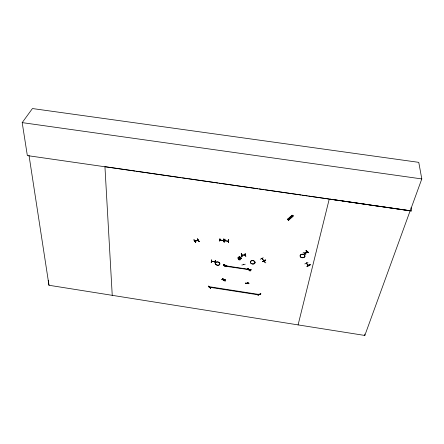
<?xml version="1.0" encoding="UTF-8"?>
<svg xmlns="http://www.w3.org/2000/svg" width="444" height="444" viewBox="0 0 444 444"><rect width="100%" height="100%" fill="white"/><g stroke="black" fill="none" stroke-linecap="round" stroke-linejoin="round"><path stroke-width="0.67" d="M225.397 265.212L225.069 265.601L225.069 265.223M240.287 257.67L239.96 257.82L239.954 257.437M245.221 264.208L241.836 265.035M306.149 252.708L305.633 252.647L305.955 252.841M198.224 240.398L194.933 241.286L195.216 240.837M249.078 269.813L249.323 269.575M197.874 240.21L198.157 240.265M310.178 264.685C307.942 266.838 304.279 267.099 310.195 264.713M307.992 262.487L304.812 263.925M306.105 250.527L308.669 252.664M308.402 265.284L308.536 265.595L308.33 265.107M308.436 265.051C309.168 266.899 305.827 263.12 306.687 263.153L306.704 263.464M308.63 265.506L306.465 263.203M307.492 251.826L304.645 253.724L307.487 251.742M306.382 263.314L306.366 263.003M306.526 263.248L306.477 262.953M306.538 262.992L306.515 263.486M307.148 251.476L304.323 253.452M305.849 254.667L303.152 252.436M264.718 261.921L264.308 262.004L264.585 261.599M292.674 216.272L291.614 215.59M293.14 215.84L288.606 220.268L288.261 220.046L293.134 215.895L288.356 220.074M291.48 217.388L290.42 216.705M291.891 216.999L290.837 216.317M288.556 220.157L287.429 219.514L292.285 215.34L287.768 219.73L287.418 219.503L287.779 219.736L292.363 215.462L292.08 215.151M292.357 216.567L291.303 215.878M291.014 217.821L289.96 217.138M211.172 262.521L211.627 259.779L211.355 262.571M211.943 261.017L211.805 261.372L211.538 260.955M258.83 294.211L258.724 294.899L209.54 287.246L209.629 286.558M214.785 261.699L214.768 261.522M215.296 260.339L215.207 263.159L215.318 260.356M219.591 241.32L219.93 238.395M219.897 239.638L219.83 240.043L223.504 240.437M223.693 239.105L223.593 241.958L223.721 238.966M223.732 239.088L223.41 241.786M224.869 239.161L224.553 242.113L224.897 239.15M224.553 242.113L224.836 239.266M225.097 240.715L225.175 240.543M228.111 241.264L228.488 241.325L228.127 240.914M228.688 239.721L228.543 242.713L228.71 239.738M265.839 262.892L263.697 260.639M262.609 261.466C263.819 262.465 268.848 257.315 262.626 261.494M223.304 265.645L226.978 266.073L223.332 265.495M225.352 279.825C218.559 278.316 222.882 280.586 225.352 279.82M264.38 261.699L264.391 262.088L264.752 261.671M260.756 293.662L260.861 293.928L257.947 294.994M259.218 294.45L259.285 294.217M259.39 294.133L259.346 294.394M263.786 260.695L263.819 260.406M264.03 260.611L263.98 260.362M264.141 260.517L264.125 260.833L263.93 260.617M224.997 266.15L225.247 265.751M223.598 279.687L223.554 279.165L223.465 279.609M260.251 259.257L263.225 257.742M259.357 294.411L259.057 294.072M261.738 258.325L263.98 260.861M261.838 258.269L262.088 258.602M262.077 258.763L261.916 258.303M261.938 258.808L262.077 258.464M238.445 259.646C238.822 255.583 242.652 261.399 238.506 259.696M248.751 282.334L245.909 283.661M249.006 283.622L245.421 283.05M251.138 269.924L247.497 269.197L251.165 269.774M225.33 279.942L221.756 279.393M247.425 282.745L247.275 283.344L247.513 282.995M249.389 269.946L249.467 269.441L225.075 265.706L224.997 266.178L249.384 269.702M247.652 282.928L247.475 283.244M250.205 270.757C250.05 271.428 247.38 268.809 247.913 268.503M249.073 269.43L249.195 269.913L249.273 269.33M247.23 282.822C246.653 283.444 247.846 283.061 247.408 283.017M247.275 283.344L247.325 282.789M249.189 269.874L249.356 269.325M248.984 283.755L245.404 283.172M245.687 256.388L245.127 253.469L245.893 256.366M243.54 264.258L243.456 264.663L243.423 264.285M245.082 254.69L245.071 255.095L245.049 254.723M243.573 264.635L243.578 264.263M245.338 254.678L245.304 254.939C241.852 255.361 241.852 254.773 242.074 255.217M241.775 254.956L245.332 255.084L245.41 254.69M243.395 264.308L243.434 264.652M247.502 269.192L251.149 269.869M241.436 258.63L239.088 256.31M241.408 253.629L242.008 256.399M249.345 269.397L249.35 269.697M237.69 258.042L241.153 257.132L237.745 257.981M241.786 254.828L241.747 255.217M240.032 257.559L240.154 257.331M240.243 257.326L239.877 257.742L240.321 257.409M240.254 258.702L238.672 258.436M239.527 257.437L239.449 257.859L239.405 257.464M239.61 257.548L239.399 257.842M225.014 281.002L222.738 278.688L225.041 280.863M223.954 279.703L223.521 280.031L223.682 279.187M226.978 266.073L223.31 265.59M223.676 279.842L223.793 279.637M226.185 266.666C222.666 262.376 223.227 265.118 226.224 266.55M223.904 279.953L223.87 279.631M225.03 266.211L225.263 265.124L225.014 265.495M225.152 266.233L225.236 265.695M228.499 241.225L228.549 240.981M228.333 242.679L228.693 239.832M224.764 240.409L225.047 240.837L225.108 240.432M224.847 240.393L224.781 240.792L228.41 241.325M223.16 240.232L223.188 240.548L223.254 240.143M223.593 240.226L223.449 240.587L223.515 240.182M220.157 239.677L220.091 240.065M220.174 240.065L220.191 239.716M210.589 288.284C207.348 284.055 207.614 286.88 210.65 288.139M209.54 287.246L209.729 287.035M214.796 261.816L214.863 261.438L215.129 261.855L214.724 261.793L214.824 261.433M215.118 261.477L215.051 261.855L211.516 261.3M223.482 240.57L219.791 240.004L219.813 239.655M211.549 261.333L211.616 260.939L211.832 261.361M298.14 324.908L48.984 285.27L48.207 280.519M199.256 241.614L197.441 238.839L199.117 241.542M198.324 240.132L198.213 240.42M197.441 238.839L199.079 241.68M193.862 239.932L195.749 242.585L194.061 239.754M194.983 240.903L194.872 241.192L198.168 240.293M195.266 241.192L195.266 240.859M195.249 241.231L195.327 240.948M264.108 260.795L261.832 258.547M308.669 196.076L329.248 199.045L298.091 324.903L364.824 335.453L410.162 210.728L388.494 207.598M410.184 210.878L421.8 178.932L418.764 162.349L32.429 108.547L22.2 122.616L27.345 155.589L410.162 210.728M250.022 270.973L247.746 268.703M250.166 270.873L247.869 268.637M250.183 270.779L247.907 268.509M244.971 254.973L245.382 254.956M226.046 266.766L223.693 264.507M210.6 288.273L208.286 286.158M223.515 280.014L223.826 279.881L223.565 279.992M241.986 256.543L241.381 253.641L241.963 256.51M224.72 240.654L228.449 241.209M211.483 261.205L215.129 261.744M288.539 220.191L293.134 215.895L292.074 215.212L287.44 219.514M292.13 215.318L287.551 219.591L292.285 215.34M288.406 220.152L292.923 215.795M223.815 264.435L226.201 266.694M306.116 250.533L308.708 252.736M307.015 251.465L304.196 253.369L307.17 251.482M304.795 253.829L307.614 251.942M194.006 239.882L195.749 242.585M241.575 258.691L239.105 256.316M263.786 260.45L263.914 260.6M265.584 260.106L262.593 261.61L265.69 260.228M222.716 278.826L225.169 280.919M307.015 266.3L310.19 264.813L307.032 266.283M305.988 250.599L308.663 252.775M241.186 253.763L241.802 256.532M239.105 256.416L241.458 258.735M225.047 280.969L222.738 278.782M22.2 122.616L421.8 178.932M105.628 166.755L135.126 171.012M136.497 171.212L181.085 177.65M182.456 177.85L187.257 178.544M188.628 178.738L218.126 183M219.497 183.194L257.909 188.744M259.285 188.944L264.086 189.638M265.457 189.832L301.126 194.983M302.497 195.182L307.298 195.876M368.853 204.762L329.931 199.145L340.903 200.749M381.046 206.527L369.547 205.006M382.401 206.721L387.14 207.404M342.274 200.949L411.555 211.061L411.044 207.698M209.585 286.769L258.802 294.428M215.301 260.462L215.035 263.098M287.962 219.053L289.016 219.73M28.999 155.328L48.984 285.27M104.939 166.655L112.249 295.521M364.757 334.093L364.824 335.453M238.783 258.919L239.094 259.59L239.976 259.435L239.666 258.763L238.783 258.919M260.761 293.784L257.914 295.121L260.761 293.806M255.028 262.715L255.017 262.715A2.331 1.682 8.4 0 1 251.31 263.619A2.331 1.682 8.4 0 1 251.765 260.745A2.331 1.682 8.4 0 1 254.995 262.715M304.923 256.377L304.911 256.377A2.409 1.754 3.7 0 1 300.982 257.32A2.409 1.754 3.7 0 1 301.67 254.345A2.409 1.754 3.7 0 1 304.889 256.377M300.988 257.209A2.403 1.748 3.7 0 0 304.889 256.266A2.403 1.748 3.7 0 0 301.681 254.24A2.403 1.748 3.7 0 0 300.988 257.209M251.326 263.508A2.325 1.676 8.4 0 0 255.006 262.604A2.325 1.676 8.4 0 0 251.781 260.639A2.325 1.676 8.4 0 0 251.326 263.508M215.845 264.546A2.298 1.643 11.6 0 0 219.713 264.396A2.298 1.643 11.6 0 0 217.155 261.966A2.298 1.643 11.6 0 0 215.845 264.546M215.873 264.435A2.292 1.637 11.6 0 0 219.73 264.291A2.292 1.637 11.6 0 0 217.177 261.866A2.292 1.637 11.6 0 0 215.873 264.435"/></g></svg>
